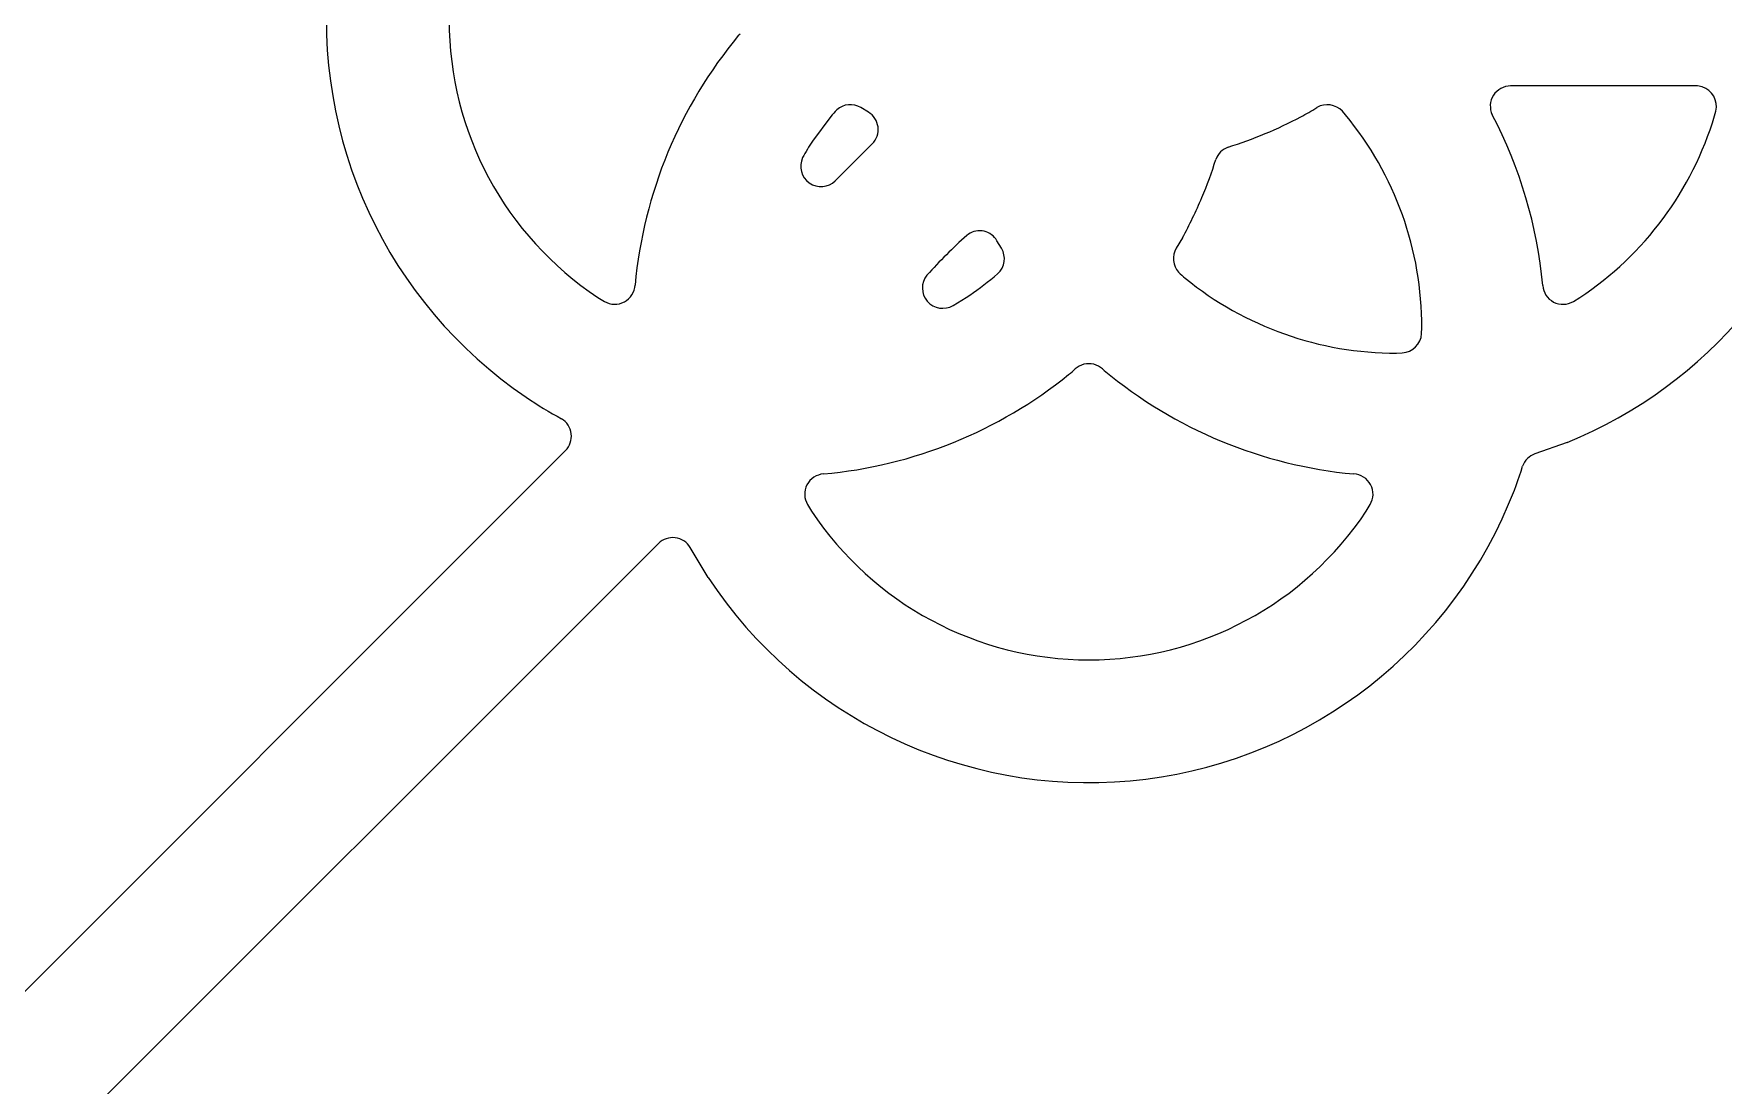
# Model space of a CAD drawing. Header units: millimetres. Extents: x -54 to 54, y -54 to 54.
# Drawn here: x -35.68 to -14.86, y -35.8 to -22.85 of the extents above; entities that cross this region are included whole.
import ezdxf

# ---------------------------------------------------------------- set-up
doc = ezdxf.new("R2010")
doc.units = ezdxf.units.MM
doc.layers.add('CUT_INNER', color=6, linetype='Continuous')
doc.layers.add('CUT_OUTER', color=1, linetype='Continuous')

msp = doc.modelspace()

# ---------------------------------------------------------------- linework, layer by layer
at = {"layer": 'CUT_INNER'}
for points in [[(-26.9949, -22.8669), (-26.9777, -22.8479)], [(-15.1985, -23.49), (-17.4839, -23.49)], [(-25.859, -23.8669), (-26.0843, -24.1706)], [(-25.3971, -23.8121), (-25.4893, -23.7568)], [(-19.5165, -23.8479), (-19.5569, -23.8034)], [(-14.9706, -23.8592), (-14.956, -23.8007)], [(-25.8038, -24.6583), (-25.3489, -24.2033)], [(-24.1643, -25.317), (-24.1846, -25.3319)], [(-21.527, -25.3623), (-21.6032, -25.4893)], [(-23.7568, -25.4893), (-23.8121, -25.3971)], [(-23.8479, -25.8435), (-23.8034, -25.8031)], [(-28.729, -26.0979), (-28.6497, -26.1455)], [(-24.353, -26.195), (-24.191, -26.0979)], [(-16.7103, -26.1455), (-16.631, -26.0979)], [(-18.5809, -26.5416), (-18.5775, -26.4723)], [(-18.8877, -26.7825), (-18.8184, -26.7791)], [(-22.4931, -26.9949), (-22.5121, -26.9777)], [(-16.7884, -27.8829), (-17.1843, -28.0246)], [(-36.6626, -35.5171), (-29.1289, -27.9833)], [(-26.1455, -28.6497), (-26.0979, -28.729)], [(-19.2621, -28.729), (-19.2145, -28.6497)], [(-27.9833, -29.1289), (-35.5171, -36.6626)], [(-27.371, -29.5461), (-27.5921, -29.1771)]]:
    msp.add_lwpolyline(points, dxfattribs=at)
for centre, radius, start, end in [((-26.46, -22.68), 5.6151, 112.09021, 235.84021), ((-26.46, -22.68), 4.1025, 123.57868, 236.42132), ((-22.6812, -26.4597), 5.6139, 140.20963, 174.72417), ((-17.4839, -23.74), 0.25, 90, 205.3125), ((-15.1985, -23.74), 0.25, 72.65625, 90), ((-15.1985, -23.74), 0.25, 345.9375, 72.65625), ((-25.6179, -23.9713), 0.25, 59.0625, 132.1875), ((-19.7421, -23.9713), 0.25, 42.1875, 120.9375), ((-25.1847, -24.4044), 0.8624, 134.18496, 141.44004), ((-25.5256, -24.0266), 0.25, 315, 59.0625), ((-22.5685, -19.1391), 5.3516, 287.44305, 297.84836), ((-21.1057, -21.8421), 2.2785, 297.07594, 302.82166), ((-22.68, -26.46), 4.1025, 359.82868, 39.54632), ((-22.6821, -26.4604), 5.6172, 5.21933, 27.72791), ((-18.9, -22.68), 5.6151, 292.09021, 348.34021), ((-18.9, -22.68), 4.1025, 303.57868, 343.29632), ((-24.2805, -25.3906), 2.1776, 145.92724, 152.17857), ((-20.8801, -24.4799), 0.25, 109.6875, 160.3125), ((-25.9806, -24.4815), 0.25, 154.59375, 315), ((-25.8282, -22.9342), 4.9342, 336.953, 342.7701), ((-26.2893, -22.7622), 5.4258, 331.36703, 337.1884), ((-19.7426, -30.2652), 6.6385, 132.00056, 137.98165), ((-24.0266, -25.5256), 0.25, 30.9375, 123.4375), ((-23.9713, -25.6179), 0.25, 312.1875, 30.9375), ((-21.3887, -25.6179), 0.25, 149.0625, 222.1875), ((-20.9556, -25.1847), 0.8624, 224.18496, 231.44004), ((-28.5211, -25.9309), 0.2501, 239.0726, 357.12543), ((-24.4815, -25.9806), 0.25, 140.53125, 300.9375), ((-26.46, -22.68), 4.1025, 303.57868, 309.54632), ((-18.9, -22.68), 4.1025, 230.79632, 270.17132), ((-16.8389, -25.931), 0.25, 184.21875, 300.9375), ((-18.8306, -26.5294), 0.25, 272.8125, 357.1875), ((-26.46, -22.68), 5.6151, 275.21723, 308.96516), ((-23.6228, -26.1383), 1.1424, 307.398, 312.71233), ((-22.68, -27.163), 0.25, 75.9375, 132.1875), ((-22.68, -27.163), 0.25, 47.8125, 75.9375), ((-18.9003, -22.6812), 5.6139, 230.20963, 264.72417), ((-26.7797, -23.1713), 5.029, 235.71112, 241.52912), ((-29.3056, -27.8066), 0.25, 315, 59.0625), ((-17.1001, -28.2599), 0.25, 109.6875, 160.3125), ((-25.931, -28.5211), 0.25, 94.21875, 210.9375), ((-19.4291, -28.5211), 0.2501, 329.0726, 87.12543), ((-22.0482, -26.7142), 4.9342, 336.953, 342.7701), ((-22.68, -26.46), 5.6151, 213.34021, 337.09021), ((-22.68, -26.46), 4.1025, 213.57868, 326.42132), ((-27.8066, -29.3056), 0.25, 30.9375, 135)]:
    msp.add_arc(centre, radius, start, end, dxfattribs=at)
at = {"layer": 'CUT_OUTER'}
msp.add_circle((0, 0), 54, dxfattribs=at)

doc.saveas('drawing.dxf')
